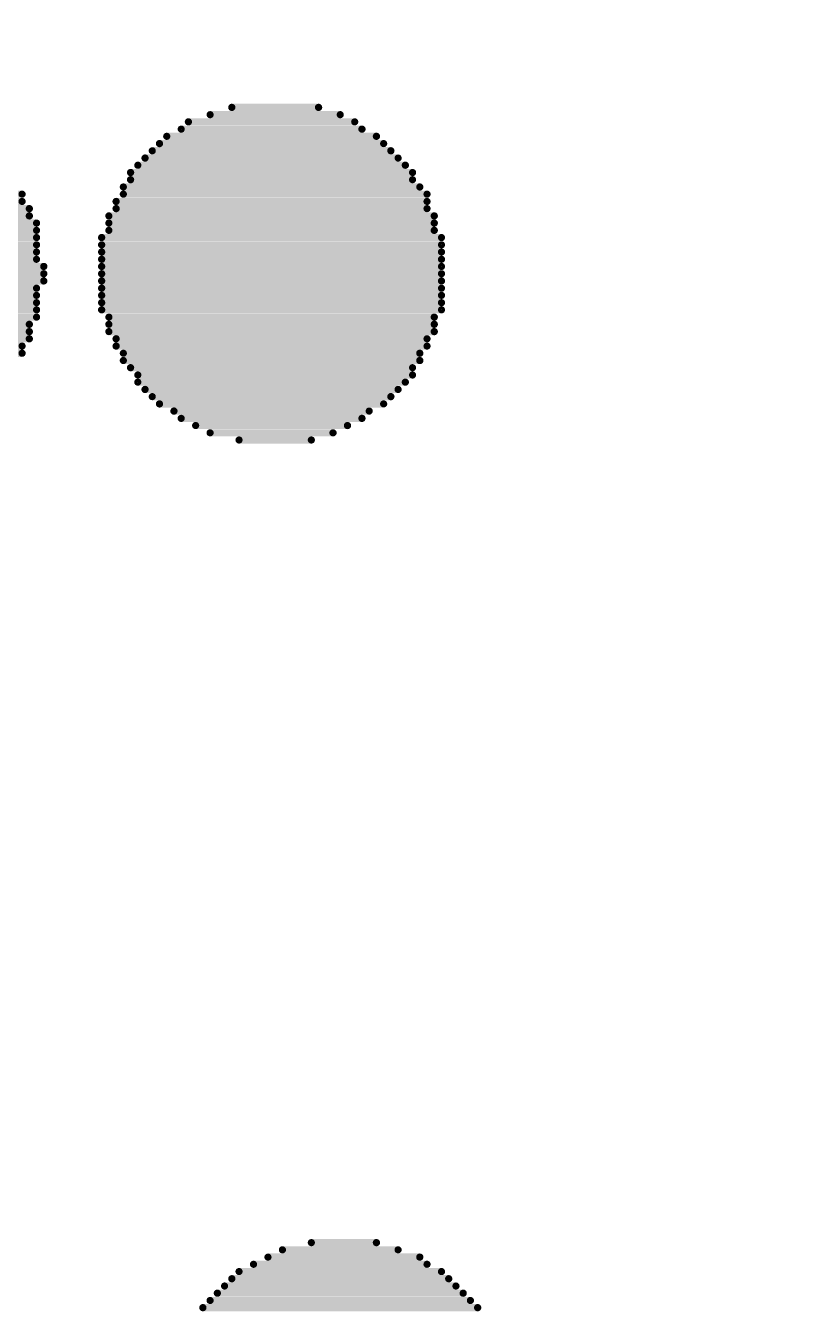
# Model space of a CAD drawing. Header units: millimetres. Extents: x -46.4 to 46.4, y -47.3 to 46.4.
# Drawn here: x -21.925 to -21.236, y -0.956 to 0.173 of the extents above; entities that cross this region are included whole.
import ezdxf

# ---------------------------------------------------------------- set-up
doc = ezdxf.new("R2010")
doc.units = ezdxf.units.MM
doc.layers.add('BottomOverlay', color=54, linetype='Continuous')
doc.layers.add('Mechanical1', color=6, linetype='Continuous')

# ---------------------------------------------------------------- blocks, each defined once
blk = doc.blocks.new('________2')
at = {"layer": 'BottomOverlay', "const_width": 0.00635}
for points in [[(2.2558, -2.899), (2.332, -2.899)], [(2.2177, -2.9117), (2.3637, -2.9117)], [(2.2367, -2.9054), (2.351, -2.9054)], [(2.1986, -2.9244), (2.3828, -2.9244)], [(2.2113, -2.9181), (2.3701, -2.9181)], [(2.1859, -2.9371), (2.3955, -2.9371)], [(2.1923, -2.9308), (2.3891, -2.9308)], [(2.1732, -2.9498), (2.4082, -2.9498)], [(2.1796, -2.9435), (2.4018, -2.9435)], [(2.1669, -2.9562), (2.4145, -2.9562)], [(2.1605, -2.9689), (2.4209, -2.9689)], [(2.1669, -2.9625), (2.4145, -2.9625)], [(1.7986, -2.9816), (2.0716, -2.9816)], [(1.8049, -2.9752), (2.0716, -2.9752)], [(2.1542, -2.9816), (2.4272, -2.9816)], [(2.1605, -2.9752), (2.4272, -2.9752)], [(1.7986, -2.9879), (2.078, -2.9879)], [(1.7986, -2.9943), (2.078, -2.9943)], [(2.1478, -2.9943), (2.4336, -2.9943)], [(2.1542, -2.9879), (2.4272, -2.9879)], [(1.7922, -3.0006), (2.0843, -3.0006)], [(2.1478, -3.0006), (2.4336, -3.0006)], [(1.7922, -3.007), (2.0843, -3.007)], [(1.7922, -3.0133), (2.0843, -3.0133)], [(2.1415, -3.0133), (2.4399, -3.0133)], [(2.1478, -3.007), (2.4336, -3.007)], [(1.7859, -3.026), (2.0843, -3.026)], [(1.7922, -3.0197), (2.0843, -3.0197)], [(2.1415, -3.0197), (2.4399, -3.0197)], [(2.1415, -3.026), (2.4399, -3.026)], [(1.7859, -3.0324), (2.0843, -3.0324)], [(1.7859, -3.0387), (2.0907, -3.0387)], [(2.1415, -3.0324), (2.4399, -3.0324)], [(2.1415, -3.0387), (2.4399, -3.0387)], [(1.7859, -3.0451), (2.0907, -3.0451)], [(1.7859, -3.0514), (2.0907, -3.0514)], [(2.1415, -3.0451), (2.4399, -3.0451)], [(2.1415, -3.0514), (2.4399, -3.0514)], [(1.7859, -3.0578), (2.0843, -3.0578)], [(2.1415, -3.0578), (2.4399, -3.0578)], [(1.7859, -3.0641), (2.0843, -3.0641)], [(1.7922, -3.0705), (2.0843, -3.0705)], [(2.1415, -3.0641), (2.4399, -3.0641)], [(2.1415, -3.0705), (2.4399, -3.0705)], [(1.7922, -3.0768), (2.0843, -3.0768)], [(1.7922, -3.0832), (2.0843, -3.0832)], [(2.1415, -3.0768), (2.4399, -3.0768)], [(2.1478, -3.0832), (2.4336, -3.0832)], [(1.7922, -3.0895), (2.078, -3.0895)], [(1.7986, -3.0959), (2.078, -3.0959)], [(2.1478, -3.0895), (2.4336, -3.0895)], [(2.1478, -3.0959), (2.4336, -3.0959)], [(1.7986, -3.1022), (2.078, -3.1022)], [(2.1542, -3.1022), (2.4272, -3.1022)], [(1.8049, -3.1086), (2.0716, -3.1086)], [(1.8049, -3.1149), (2.0716, -3.1149)], [(2.1542, -3.1086), (2.4272, -3.1086)], [(2.1605, -3.1149), (2.4209, -3.1149)], [(2.1605, -3.1213), (2.4209, -3.1213)], [(2.1669, -3.1276), (2.4145, -3.1276)], [(2.1732, -3.134), (2.4145, -3.134)], [(2.1732, -3.1403), (2.4082, -3.1403)], [(2.1796, -3.1467), (2.4018, -3.1467)], [(2.1859, -3.153), (2.3955, -3.153)], [(2.1923, -3.1594), (2.3891, -3.1594)], [(2.205, -3.1657), (2.3764, -3.1657)], [(2.2113, -3.1721), (2.3701, -3.1721)], [(2.224, -3.1784), (2.3574, -3.1784)], [(2.2367, -3.1848), (2.3447, -3.1848)], [(2.2621, -3.1911), (2.3256, -3.1911)], [(2.3256, -3.896), (2.3828, -3.896)], [(2.2875, -3.9087), (2.4209, -3.9087)], [(2.3002, -3.9023), (2.4018, -3.9023)], [(2.2748, -3.915), (2.4272, -3.915)], [(2.2558, -3.9277), (2.4463, -3.9277)], [(2.2621, -3.9214), (2.4399, -3.9214)], [(2.2431, -3.9404), (2.459, -3.9404)], [(2.2494, -3.9341), (2.4526, -3.9341)], [(2.2304, -3.9531), (2.4717, -3.9531)], [(2.2367, -3.9468), (2.4653, -3.9468)]]:
    blk.add_lwpolyline(points, dxfattribs=at)
at = {"layer": 'BottomOverlay', "const_width": 0.00317}
for points in [[(2.2542, -2.899, 1), (2.2574, -2.899, 1)], [(2.3304, -2.899, 1), (2.3336, -2.899, 1)], [(2.2161, -2.9117, 1), (2.2193, -2.9117, 1)], [(2.2352, -2.9054, 1), (2.2383, -2.9054, 1)], [(2.3495, -2.9054, 1), (2.3526, -2.9054, 1)], [(2.3622, -2.9117, 1), (2.3653, -2.9117, 1)], [(2.1971, -2.9244, 1), (2.2002, -2.9244, 1)], [(2.2098, -2.9181, 1), (2.2129, -2.9181, 1)], [(2.3685, -2.9181, 1), (2.3717, -2.9181, 1)], [(2.3812, -2.9244, 1), (2.3844, -2.9244, 1)], [(2.1844, -2.9371, 1), (2.1875, -2.9371, 1)], [(2.1907, -2.9308, 1), (2.1939, -2.9308, 1)], [(2.3876, -2.9308, 1), (2.3907, -2.9308, 1)], [(2.3939, -2.9371, 1), (2.3971, -2.9371, 1)], [(2.1717, -2.9498, 1), (2.1748, -2.9498, 1)], [(2.178, -2.9435, 1), (2.1812, -2.9435, 1)], [(2.4003, -2.9435, 1), (2.4034, -2.9435, 1)], [(2.4066, -2.9498, 1), (2.4098, -2.9498, 1)], [(2.1653, -2.9562, 1), (2.1685, -2.9562, 1)], [(2.413, -2.9562, 1), (2.4161, -2.9562, 1)], [(2.159, -2.9689, 1), (2.1621, -2.9689, 1)], [(2.1653, -2.9625, 1), (2.1685, -2.9625, 1)], [(2.413, -2.9625, 1), (2.4161, -2.9625, 1)], [(2.4193, -2.9689, 1), (2.4225, -2.9689, 1)], [(2.0701, -2.9752, 1), (2.0732, -2.9752, 1)], [(2.0701, -2.9816, 1), (2.0732, -2.9816, 1)], [(2.1526, -2.9816, 1), (2.1558, -2.9816, 1)], [(2.159, -2.9752, 1), (2.1621, -2.9752, 1)], [(2.4257, -2.9752, 1), (2.4288, -2.9752, 1)], [(2.4257, -2.9816, 1), (2.4288, -2.9816, 1)], [(2.0764, -2.9879, 1), (2.0796, -2.9879, 1)], [(2.0764, -2.9943, 1), (2.0796, -2.9943, 1)], [(2.1463, -2.9943, 1), (2.1494, -2.9943, 1)], [(2.1526, -2.9879, 1), (2.1558, -2.9879, 1)], [(2.4257, -2.9879, 1), (2.4288, -2.9879, 1)], [(2.432, -2.9943, 1), (2.4352, -2.9943, 1)], [(2.0828, -3.0006, 1), (2.0859, -3.0006, 1)], [(2.1463, -3.0006, 1), (2.1494, -3.0006, 1)], [(2.432, -3.0006, 1), (2.4352, -3.0006, 1)], [(2.0828, -3.007, 1), (2.0859, -3.007, 1)], [(2.0828, -3.0133, 1), (2.0859, -3.0133, 1)], [(2.1399, -3.0133, 1), (2.1431, -3.0133, 1)], [(2.1463, -3.007, 1), (2.1494, -3.007, 1)], [(2.432, -3.007, 1), (2.4352, -3.007, 1)], [(2.4384, -3.0133, 1), (2.4415, -3.0133, 1)], [(2.0828, -3.0197, 1), (2.0859, -3.0197, 1)], [(2.0828, -3.026, 1), (2.0859, -3.026, 1)], [(2.1399, -3.0197, 1), (2.1431, -3.0197, 1)], [(2.1399, -3.026, 1), (2.1431, -3.026, 1)], [(2.4384, -3.0197, 1), (2.4415, -3.0197, 1)], [(2.4384, -3.026, 1), (2.4415, -3.026, 1)], [(2.0828, -3.0324, 1), (2.0859, -3.0324, 1)], [(2.0891, -3.0387, 1), (2.0923, -3.0387, 1)], [(2.1399, -3.0324, 1), (2.1431, -3.0324, 1)], [(2.1399, -3.0387, 1), (2.1431, -3.0387, 1)], [(2.4384, -3.0324, 1), (2.4415, -3.0324, 1)], [(2.4384, -3.0387, 1), (2.4415, -3.0387, 1)], [(2.0891, -3.0451, 1), (2.0923, -3.0451, 1)], [(2.0891, -3.0514, 1), (2.0923, -3.0514, 1)], [(2.1399, -3.0451, 1), (2.1431, -3.0451, 1)], [(2.1399, -3.0514, 1), (2.1431, -3.0514, 1)], [(2.4384, -3.0451, 1), (2.4415, -3.0451, 1)], [(2.4384, -3.0514, 1), (2.4415, -3.0514, 1)], [(2.0828, -3.0578, 1), (2.0859, -3.0578, 1)], [(2.1399, -3.0578, 1), (2.1431, -3.0578, 1)], [(2.4384, -3.0578, 1), (2.4415, -3.0578, 1)], [(2.0828, -3.0641, 1), (2.0859, -3.0641, 1)], [(2.0828, -3.0705, 1), (2.0859, -3.0705, 1)], [(2.1399, -3.0641, 1), (2.1431, -3.0641, 1)], [(2.1399, -3.0705, 1), (2.1431, -3.0705, 1)], [(2.4384, -3.0641, 1), (2.4415, -3.0641, 1)], [(2.4384, -3.0705, 1), (2.4415, -3.0705, 1)], [(2.0828, -3.0768, 1), (2.0859, -3.0768, 1)], [(2.0828, -3.0832, 1), (2.0859, -3.0832, 1)], [(2.1399, -3.0768, 1), (2.1431, -3.0768, 1)], [(2.1463, -3.0832, 1), (2.1494, -3.0832, 1)], [(2.432, -3.0832, 1), (2.4352, -3.0832, 1)], [(2.4384, -3.0768, 1), (2.4415, -3.0768, 1)], [(2.0764, -3.0895, 1), (2.0796, -3.0895, 1)], [(2.0764, -3.0959, 1), (2.0796, -3.0959, 1)], [(2.1463, -3.0895, 1), (2.1494, -3.0895, 1)], [(2.1463, -3.0959, 1), (2.1494, -3.0959, 1)], [(2.432, -3.0895, 1), (2.4352, -3.0895, 1)], [(2.432, -3.0959, 1), (2.4352, -3.0959, 1)], [(2.0764, -3.1022, 1), (2.0796, -3.1022, 1)], [(2.1526, -3.1022, 1), (2.1558, -3.1022, 1)], [(2.4257, -3.1022, 1), (2.4288, -3.1022, 1)], [(2.0701, -3.1086, 1), (2.0732, -3.1086, 1)], [(2.0701, -3.1149, 1), (2.0732, -3.1149, 1)], [(2.1526, -3.1086, 1), (2.1558, -3.1086, 1)], [(2.159, -3.1149, 1), (2.1621, -3.1149, 1)], [(2.4193, -3.1149, 1), (2.4225, -3.1149, 1)], [(2.4257, -3.1086, 1), (2.4288, -3.1086, 1)], [(2.159, -3.1213, 1), (2.1621, -3.1213, 1)], [(2.1653, -3.1276, 1), (2.1685, -3.1276, 1)], [(2.413, -3.1276, 1), (2.4161, -3.1276, 1)], [(2.4193, -3.1213, 1), (2.4225, -3.1213, 1)], [(2.1717, -3.134, 1), (2.1748, -3.134, 1)], [(2.1717, -3.1403, 1), (2.1748, -3.1403, 1)], [(2.4066, -3.1403, 1), (2.4098, -3.1403, 1)], [(2.413, -3.134, 1), (2.4161, -3.134, 1)], [(2.178, -3.1467, 1), (2.1812, -3.1467, 1)], [(2.1844, -3.153, 1), (2.1875, -3.153, 1)], [(2.3939, -3.153, 1), (2.3971, -3.153, 1)], [(2.4003, -3.1467, 1), (2.4034, -3.1467, 1)], [(2.1907, -3.1594, 1), (2.1939, -3.1594, 1)], [(2.3876, -3.1594, 1), (2.3907, -3.1594, 1)], [(2.2034, -3.1657, 1), (2.2066, -3.1657, 1)], [(2.2098, -3.1721, 1), (2.2129, -3.1721, 1)], [(2.3685, -3.1721, 1), (2.3717, -3.1721, 1)], [(2.3749, -3.1657, 1), (2.378, -3.1657, 1)], [(2.2225, -3.1784, 1), (2.2256, -3.1784, 1)], [(2.2352, -3.1848, 1), (2.2383, -3.1848, 1)], [(2.3431, -3.1848, 1), (2.3463, -3.1848, 1)], [(2.3558, -3.1784, 1), (2.359, -3.1784, 1)], [(2.2606, -3.1911, 1), (2.2637, -3.1911, 1)], [(2.3241, -3.1911, 1), (2.3272, -3.1911, 1)], [(2.3241, -3.896, 1), (2.3272, -3.896, 1)], [(2.3812, -3.896, 1), (2.3844, -3.896, 1)], [(2.286, -3.9087, 1), (2.2891, -3.9087, 1)], [(2.2987, -3.9023, 1), (2.3018, -3.9023, 1)], [(2.4003, -3.9023, 1), (2.4034, -3.9023, 1)], [(2.4193, -3.9087, 1), (2.4225, -3.9087, 1)], [(2.2733, -3.915, 1), (2.2764, -3.915, 1)], [(2.4257, -3.915, 1), (2.4288, -3.915, 1)], [(2.2542, -3.9277, 1), (2.2574, -3.9277, 1)], [(2.2606, -3.9214, 1), (2.2637, -3.9214, 1)], [(2.4384, -3.9214, 1), (2.4415, -3.9214, 1)], [(2.4447, -3.9277, 1), (2.4479, -3.9277, 1)], [(2.2415, -3.9404, 1), (2.2447, -3.9404, 1)], [(2.2479, -3.9341, 1), (2.251, -3.9341, 1)], [(2.4511, -3.9341, 1), (2.4542, -3.9341, 1)], [(2.4574, -3.9404, 1), (2.4606, -3.9404, 1)], [(2.2288, -3.9531, 1), (2.232, -3.9531, 1)], [(2.2352, -3.9468, 1), (2.2383, -3.9468, 1)], [(2.4638, -3.9468, 1), (2.4669, -3.9468, 1)], [(2.4701, -3.9531, 1), (2.4733, -3.9531, 1)]]:
    blk.add_lwpolyline(points, format="xyb", close=True, dxfattribs=at)

msp = doc.modelspace()

# ---------------------------------------------------------------- linework, layer by layer
at = {"layer": 'BottomOverlay', "const_width": 0.508}
msp.add_lwpolyline([(-12.3943, -8.4487, -0.221527), (-28.929, -0.9392)], format="xyb", dxfattribs=at)
at = {"layer": 'Mechanical1', "const_width": 0.254}
for points in [[(-46.2567, 0, -0.414214), (0, 46.2567)], [(0, -46.2567, -0.414214), (-46.2567, 0)]]:
    msp.add_lwpolyline(points, format="xyb", dxfattribs=at)

# ---------------------------------------------------------------- block references
at = {"rotation": 360}
msp.add_blockref('________2', (-24, 3), dxfattribs=at)

doc.saveas('drawing.dxf')
